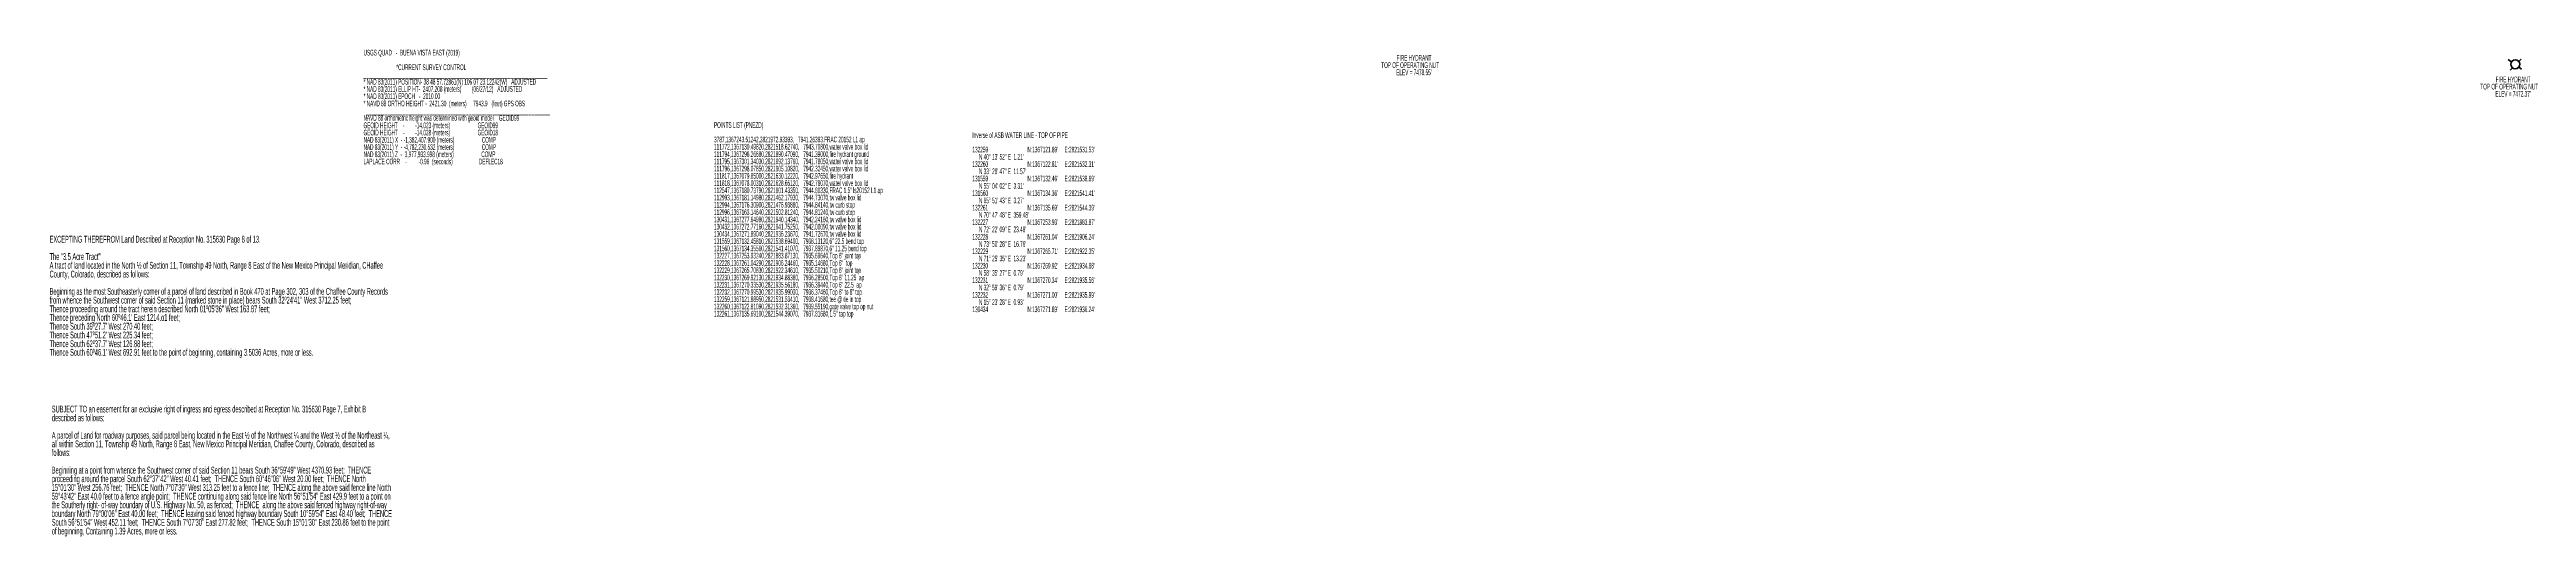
# Model space of a CAD drawing. Extents: x 2835785 to 2851632, y 1243954 to 1251877.
# Drawn here: x 2847705 to 2849176, y 1246270 to 1246559 of the extents above; entities that cross this region are included whole.
import ezdxf

# ---------------------------------------------------------------- set-up
doc = ezdxf.new("R2010")
doc.units = 0
doc.header["$MEASUREMENT"] = 0
doc.layers.add('Layout', color=5, linetype='Continuous', true_color=0x0000ff)
doc.layers.add('table', color=4, linetype='Continuous', true_color=0x00ffff)

msp = doc.modelspace()

# ---------------------------------------------------------------- linework, layer by layer
at = {"layer": 'Layout', "color": 18, "linetype": 'ByBlock', "lineweight": 50, "ltscale": 30, "true_color": 0x000000}
for p, q in [((2849166.5, 1246552.4), (2849165, 1246553.5)), ((2849171.3, 1246552.3), (2849172.7, 1246553.8)), ((2849167.2, 1246548.4), (2849166, 1246547.1)), ((2849171.3, 1246548.9), (2849172.9, 1246547.8))]:
    msp.add_line(p, q, dxfattribs=at)
msp.add_circle((2849169.1, 1246550.7), 2.66, dxfattribs=at)

# ---------------------------------------------------------------- texts
at = {"layer": 'Layout'}
for s, height, width, p in [('TOP OF OPERATING NUT', 3.395, 0.493735, (2848495.8, 1246548.5)), ('FIRE HYDRANT', 3.395, 0.493735, (2848504.9, 1246552.8)), ("ELEV = 7478.55'", 3.395, 0.493735, (2848504.7, 1246544.2)), ('TOP OF OPERATING NUT', 3.395, 0.493735, (2849148.4, 1246535.7)), ('FIRE HYDRANT', 3.395, 0.493735, (2849157.5, 1246540)), ("ELEV = 7472.37'", 3.395, 0.493735, (2849157.3, 1246531.4)), ('3787,1367243.51242,2821972.93393,   7941.26393,FRAC 20152 L1 ap', 3.395, 0.493735, (2848099.6, 1246504.3)), ('POINTS LIST (PNEZD)', 3.395, 0.493735, (2848099.6, 1246512.9)), ('Inverse of ASB WATER LINE - TOP OF PIPE ', 3.395, 0.493735, (2848253, 1246506.9)), ('111772,1367130.49820,2821518.62740,   7943.70800,water valve box lid', 3.395, 0.493735, (2848099.6, 1246500)), ('111794,1367298.26680,2821890.47090,   7941.39000,fire hydrant ground       ', 3.395, 0.493735, (2848099.6, 1246495.6)), ('111795,1367301.34030,2821892.13760,   7941.78050,water valve box lid', 3.395, 0.493735, (2848099.6, 1246491.3)), ("132259                              N:1367121.89'     E:2821531.53'    ", 3.395, 0.493735, (2848253, 1246498.3)), ("132260                              N:1367122.81'     E:2821532.31'    ", 3.395, 0.493735, (2848253, 1246489.7)), ('     N 40%%D 13\' 52" E  1.21\'', 3.395, 0.493735, (2848253, 1246494)), ('111796,1367298.07850,2821905.10820,   7942.32450,water valve box lid', 3.395, 0.493735, (2848099.6, 1246487)), ('111817,1367079.85000,2821630.12220,   7942.97650,fire hydrant        ', 3.395, 0.493735, (2848099.6, 1246482.7)), ('111818,1367078.00310,2821628.65120,   7942.78070,water valve box lid', 3.395, 0.493735, (2848099.6, 1246478.4)), ('112547,1367180.73790,2821801.43350,   7944.80330,FRAC 1.5" ls20152 L1 ap', 3.395, 0.493735, (2848099.6, 1246474.1)), ("131559                              N:1367132.46'     E:2821538.69'    ", 3.395, 0.493735, (2848253, 1246481.1)), ('     N 33%%D 28\' 47" E  11.57\'', 3.395, 0.493735, (2848253, 1246485.4)), ('     N 55%%D 04\' 02" E  3.31\'', 3.395, 0.493735, (2848253, 1246476.7)), ('112993,1367181.14980,2821462.17930,   7944.73070,tw valve box lid  ', 3.395, 0.493735, (2848099.6, 1246469.8)), ('112994,1367176.30900,2821476.93880,   7944.84140,tw curb stop   ', 3.395, 0.493735, (2848099.6, 1246465.5)), ('112996,1367163.14640,2821502.81240,   7944.81240,tw curb stop   ', 3.395, 0.493735, (2848099.6, 1246461.1)), ("131560                              N:1367134.36'     E:2821541.41'    ", 3.395, 0.493735, (2848253, 1246472.4)), ("132261                              N:1367135.69'     E:2821544.39'    ", 3.395, 0.493735, (2848253, 1246463.8)), ('     N 65%%D 51\' 43" E  3.27\'', 3.395, 0.493735, (2848253, 1246468.1)), ('     N 70%%D 47\' 48" E  359.48\'', 3.395, 0.493735, (2848253, 1246459.5)), ('EXCEPTING THEREFROM Land Described at Reception No. 315630 Page 8 of 13.', 4.073, 0.494032, (2847705.1, 1246444.7)), ('130431,1367277.64980,2821940.14340,   7942.24160,tw valve box lid  ', 3.395, 0.493735, (2848099.6, 1246456.8)), ('130432,1367272.77160,2821941.75250,   7942.08090,tw valve box lid   ', 3.395, 0.493735, (2848099.6, 1246452.5)), ('130434,1367271.89040,2821936.23670,   7941.72670,tw valve box lid  ', 3.395, 0.493735, (2848099.6, 1246448.2)), ('131559,1367132.45810,2821538.69400,   7938.13120,6" 22.5 bend top', 3.395, 0.493735, (2848099.6, 1246443.9)), ("132227                              N:1367253.93'     E:2821883.87'    ", 3.395, 0.493735, (2848253, 1246455.2)), ("132228                              N:1367261.04'     E:2821906.24'    ", 3.395, 0.493735, (2848253, 1246446.5)), ('     N 72%%D 22\' 09" E  23.48\'', 3.395, 0.493735, (2848253, 1246450.9)), ('The "3.5 Acre Tract" ', 4.073, 0.494032, (2847705.1, 1246434.4)), ('A tract of land located in the North ½ of Section 11, Township 49 North, Range 8 East of the New Mexico Principal Meridian, CHaffee ', 4.0733, 0.494032, (2847705.1, 1246429.2)), ('131560,1367134.35560,2821541.41070,   7937.89870,6" 11.25 bend top', 3.395, 0.493735, (2848099.6, 1246439.6)), ('132227,1367253.93240,2821883.87130,   7935.69640,Top 6" joint top      ', 3.395, 0.493735, (2848099.6, 1246435.3)), ('132228,1367261.04290,2821906.24460,   7935.14680,Top 6"  top       ', 3.395, 0.493735, (2848099.6, 1246430.9)), ("132229                              N:1367265.71'     E:2821922.35'    ", 3.395, 0.493735, (2848253, 1246437.9)), ("132230                              N:1367269.92'     E:2821934.88'    ", 3.395, 0.493735, (2848253, 1246429.3)), ('     N 73%%D 50\' 28" E  16.76\'', 3.395, 0.493735, (2848253, 1246442.2)), ('     N 71%%D 25\' 35" E  13.23\'', 3.395, 0.493735, (2848253, 1246433.6)), ('County, Colorado, described as follows:', 4.073, 0.494032, (2847705.1, 1246424)), ('Beginning as the most Southeasterly corner of a parcel of land described in Book 470 at Page 302, 303 of the Chaffee County Records ', 4.0733, 0.494032, (2847705.1, 1246413.7)), ('132229,1367265.70830,2821922.34610,   7935.50210,Top 6" joint top     ', 3.395, 0.493735, (2848099.6, 1246426.6)), ('132230,1367269.92130,2821934.88380,   7936.28500,Top 6" 11.25  ap ', 3.395, 0.493735, (2848099.6, 1246422.3)), ('132231,1367270.33530,2821935.56180,   7936.39440,Top 6" 22.5  ap', 3.395, 0.493735, (2848099.6, 1246418)), ("132231                              N:1367270.34'     E:2821935.56'    ", 3.395, 0.493735, (2848253, 1246420.7)), ('     N 58%%D 35\' 27" E  0.79\'', 3.395, 0.493735, (2848253, 1246425)), ('     N 32%%D 59\' 36" E  0.79\'', 3.395, 0.493735, (2848253, 1246416.4)), ('from whence the Southwest corner of said Section 11 (marked stone in place) bears South 32º24\'41" West 3712.25 feet; ', 4.0733, 0.494032, (2847705.1, 1246408.5)), ('Thence proceeding around the tract herein described North 01º05\'36" West 163.87 feet;', 4.073, 0.494032, (2847705.1, 1246403.3)), ('132232,1367270.99530,2821935.99030,   7936.37460,Top 6" to 8" top       ', 3.395, 0.493735, (2848099.6, 1246413.7)), ('132259,1367121.88950,2821531.53410,   7938.41680,tee @ tie in top', 3.395, 0.493735, (2848099.6, 1246409.4)), ('132260,1367122.81090,2821532.31360,   7939.55190,gate valve top op nut', 3.395, 0.493735, (2848099.6, 1246405.1)), ('132261,1367135.69100,2821544.39070,   7937.81680,1.5" tap top   ', 3.395, 0.493735, (2848099.6, 1246400.8)), ("132232                              N:1367271.00'     E:2821935.99'    ", 3.395, 0.493735, (2848253, 1246412)), ("130434                              N:1367271.89'     E:2821936.24'   ", 3.395, 0.493735, (2848253, 1246403.4)), ('     N 15%%D 23\' 28" E  0.93\'', 3.395, 0.493735, (2848253, 1246407.7)), ("Thence preceding North 60º46.1' East 1214.o1 feet;", 4.073, 0.494032, (2847705.1, 1246398.2)), ("Thence South 39º27.7' West 270.40 feet;", 4.073, 0.494032, (2847705.1, 1246393)), ("Thence South 47º51.2' West 225.34 feet;", 4.073, 0.494032, (2847705.1, 1246387.8)), ("Thence South 62º37.7' West 126.88 feet;", 4.073, 0.494032, (2847705.1, 1246382.6)), ("Thence South 60º46.1' West 692.91 feet to the point of beginning, containing 3.5036 Acres, more or less.", 4.0733, 0.494032, (2847705.1, 1246377.5)), ('SUBJECT TO an easement for an exclusive right of ingress and egress described at Reception No. 315630 Page 7, Exhibit B ', 4.0733, 0.494032, (2847706.4, 1246343.8)), ('A parcel of Land for roadway purposes, said parcel being located in the East ½ of the Northwest ¼ and the West ½ of the Northeast ¼, ', 4.0733, 0.494032, (2847706.4, 1246328.2)), ('described as follows: ', 4.073, 0.494032, (2847706.4, 1246338.6)), ('follows:', 4.07, 0.494032, (2847706.4, 1246317.9)), ('all within Section 11, Township 49 North, Range 8 East, New Mexico Principal Meridian, Chaffee County, Colorado, described as ', 4.0733, 0.494032, (2847706.4, 1246323.1)), ('Beginning at a point from whence the Southwest corner of said Section 11 bears South 36%%D59\'49" West 4370.93 feet;  THENCE  ', 4.0733, 0.494032, (2847706.4, 1246307.5)), ('proceeding around the parcel South 62%%D37"42" West 40.41 feet;  THENCE South 60%%D46"06" West 20.00 feet;  THENCE North ', 4.0733, 0.494032, (2847706.4, 1246302.4)), ('15%%D01\'30" West 256.76 feet;  THENCE North 7%%D07\'30" West 313.25 feet to a fence line;  THENCE along the above said fence line North ', 4.0733, 0.494032, (2847706.4, 1246297.2)), ('59%%D43\'42" East 40.0 feet to a fence angle point;  THENCE continuing along said fence line North 56%%D51\'54" East 429.9 feet to a point on ', 4.0733, 0.494032, (2847706.4, 1246292)), ('the Southerly right- of-way boundary of U.S. Highway No. 50, as fenced;  THENCE  along the above said fenced highway right-of-way ', 4.0733, 0.494032, (2847706.4, 1246286.9)), ('boundary North 79%%D00\'06" East 40.00 feet;  THENCE leaving said fenced highway boundary South 10%%D59\'54" East 48.40 feet;  THENCE ', 4.0733, 0.494032, (2847706.4, 1246281.7)), ('South 56%%D51\'54" West 452.11 feet;  THENCE South 7%%D07\'30" East 277.82 feet;  THENCE South 15%%D01\'30" East 230.86 feet to the point ', 4.0733, 0.494032, (2847706.4, 1246276.5)), ('of beginning, Containing 1.39 Acres, more or less.', 4.073, 0.494032, (2847706.4, 1246271.3))]:
    msp.add_text(s, height=height, dxfattribs=dict(at, width=width)).set_placement(p)
at = {"layer": 'table', "width": 0.493735}
for s, p in [('USGS QUAD   -  BUENA VISTA EAST (2019)', (2847891.5, 1246555.9)), ('                         *CURRENT SURVEY CONTROL', (2847891.5, 1246547.2)), ('______________________________________________________________________', (2847891.5, 1246542.9)), ('* NAD 83(2011) POSITION- 38 48 57.72861(N) 106 07 23.12242(W)   ADJUSTED  ', (2847891.5, 1246538.6)), ('* NAD 83(2011) ELLIP HT-  2407.208 (meters)        (06/27/12)   ADJUSTED', (2847891.5, 1246534.3)), ('* NAD 83(2011) EPOCH   -  2010.00', (2847891.5, 1246530)), ('* NAVD 88 ORTHO HEIGHT -  2421.30  (meters)     7943.9   (feet) GPS OBS   ', (2847891.5, 1246525.7)), ('NAVD 88 orthometric height was determined with geoid model    GEOID99', (2847891.5, 1246517.1)), ('  ______________________________________________________________________', (2847891.5, 1246521.4)), ('GEOID HEIGHT    -        -14.023 (meters)                     GEOID99', (2847891.5, 1246512.7)), ('GEOID HEIGHT    -        -14.028 (meters)                     GEOID18', (2847891.5, 1246508.4)), ('NAD 83(2011) X  - -1,382,407.900 (meters)                     COMP', (2847891.5, 1246504.1)), ('NAD 83(2011) Y  - -4,782,230.532 (meters)                     COMP', (2847891.5, 1246499.8)), ('NAD 83(2011) Z  -  3,977,933.998 (meters)                     COMP', (2847891.5, 1246495.5)), ('LAPLACE CORR    -         -0.96  (seconds)                    DEFLEC18', (2847891.5, 1246491.2))]:
    msp.add_text(s, height=3.395, dxfattribs=at).set_placement(p)

doc.saveas('drawing.dxf')
